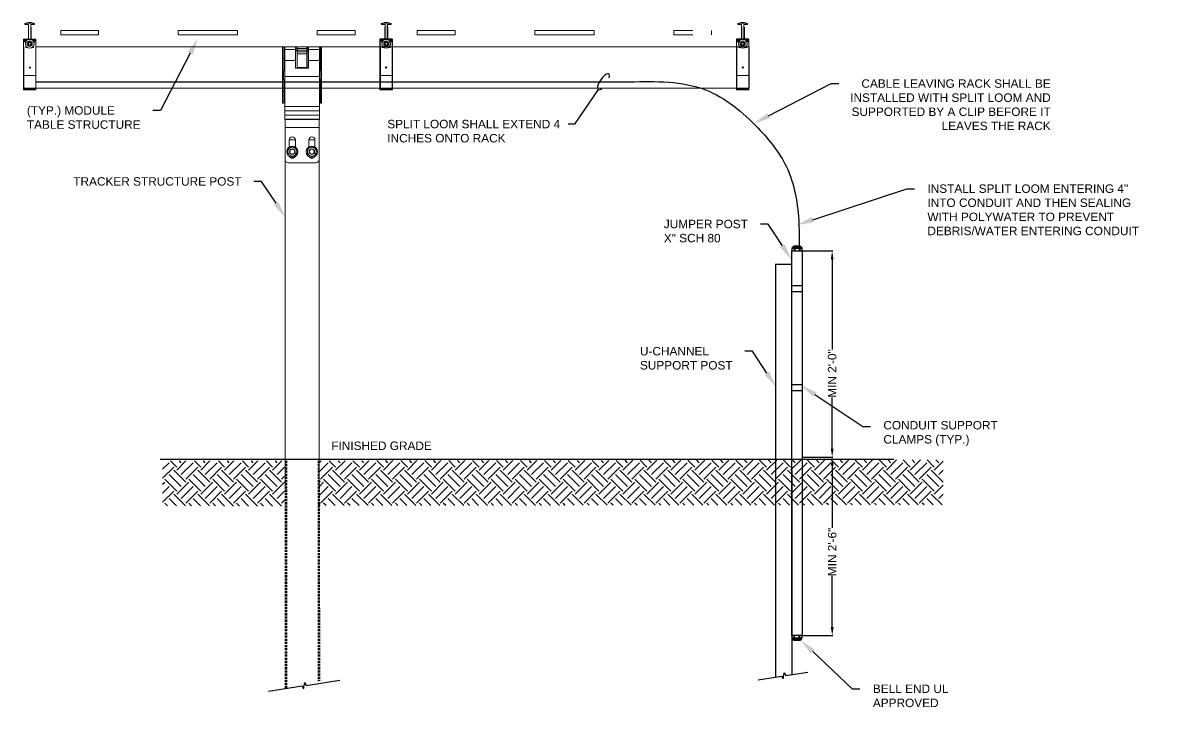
# Model space of a CAD drawing. Header units: feet. Extents: x -496 to 721, y -497 to 166.
# Drawn here: x 146.7 to 280.6, y -260.1 to -178.7 of the extents above; entities that cross this region are included whole.
import ezdxf
from ezdxf import colors
from ezdxf.entities.mleader import LeaderData, LeaderLine
from ezdxf.math import Vec2, Vec3

# ---------------------------------------------------------------- set-up
doc = ezdxf.new("R2010")
doc.units = ezdxf.units.FT
doc.header["$MEASUREMENT"] = 0
doc.linetypes.add('HIDDEN', pattern=[0.375, 0.25, -0.125])
for name, color, linetype in [('ATI CENTER SUPPORT', 7, 'Continuous'), ('E-COND-PVC', 4, 'Continuous'), ('E-DETL', 7, 'Continuous'), ('G-ANNO-TEXT', 1, 'Continuous'), ('G-TEXT', 7, 'Continuous'), ('S-BEAM', 7, 'Continuous'), ('S-ERTH', 9, 'Continuous'), ('S-STEL-ANGL', 3, 'Continuous')]:
    doc.layers.add(name, color=color, linetype=linetype)
doc.layers.add('PV-DC-CABL-UG', color=6, linetype='DC_CABLE', true_color=0xff00ff)
doc.styles.add('NEI-A', font='arial.ttf')
doc.styles.get("Standard").update_dxf_attribs({"font": 'arial.ttf'})
doc.linetypes.add('DC_CABLE', pattern='A,1,-0.2,["DC",Standard,S=0.1,R=0,X=-0.1,Y=-0.05],-0.2', length=1.4)
doc.dimstyles.new('NEI-A', dxfattribs={"dimtxt": 0.1, "dimasz": 0.125, "dimexe": 0.0625, "dimexo": 0.0625, "dimgap": 0.0625, "dimtad": 0, "dimtih": 1, "dimtoh": 1, "dimdec": 4, "dimzin": 3, "dimdsep": 46, "dimlunit": 4, "dimtxsty": 'NEI-A', "dimcen": 0, "dimadec": 0, "dimazin": 0, "dimtfac": 0.75, "dimtdec": 4, "dimtofl": 0, "dimtmove": 0, "dimatfit": 3, "dimfxl": 1, "dimfrac": 1, "dimtolj": 1, "dimtzin": 0, "dimarcsym": 0})

# ---------------------------------------------------------------- blocks, each defined once
blk = doc.blocks.new('CLAMP')
at = {"color": 3, "linetype": 'Continuous', "lineweight": 15}
for p, q in [((-0.0144, 0.1299), (-0.0144, 0.1287)), ((-0.0048, 0.1326), (-0.0142, 0.1302)), ((-0.0048, 0.1315), (-0.0142, 0.129)), ((-0.0142, 0.1302), (-0.0142, 0.129)), ((-0.0131, 0.1275), (-0.004, 0.1275)), ((-0.0048, 0.1326), (-0.0048, 0.1315)), ((0.0048, 0.1326), (-0.0048, 0.1326)), ((0.0048, 0.1315), (-0.0048, 0.1315)), ((-0.0032, 0.1267), (-0.0032, 0.091)), ((0.0032, 0.1242), (0.0032, 0.1267)), ((0.0032, 0.091), (0.0032, 0.1242)), ((0.004, 0.1275), (0.0131, 0.1275)), ((0.0048, 0.1326), (0.0048, 0.1315)), ((0.0142, 0.1302), (0.0048, 0.1326)), ((0.0142, 0.129), (0.0048, 0.1315)), ((0.0142, 0.1302), (0.0142, 0.129)), ((0.0144, 0.1299), (0.0144, 0.1287)), ((-0.0182, 0.0808), (-0.0182, 0.0839)), ((-0.0182, 0.0782), (-0.0182, 0.0808)), ((-0.0182, 0.0808), (-0.0117, 0.0808)), ((-0.0182, 0.0782), (-0.0182, 0.0778)), ((-0.0182, 0.0782), (-0.0117, 0.0782)), ((-0.0182, 0.0778), (-0.0182, 0.0758)), ((-0.0117, 0.0778), (-0.0182, 0.0778)), ((-0.0182, 0.0758), (-0.0182, -0.0236)), ((-0.0117, 0.0758), (-0.0182, 0.0758)), ((-0.0117, 0.0828), (-0.0117, 0.0821)), ((-0.0117, 0.0821), (-0.0117, 0.0755)), ((-0.0072, 0.0839), (-0.0102, 0.0837)), ((-0.0102, 0.0839), (-0.0102, 0.0837)), ((-0.0036, 0.0766), (-0.0072, 0.0745)), ((-0.0072, 0.0704), (-0.0072, 0.0745)), ((-0.0072, 0.0662), (-0.0072, 0.0704)), ((-0.0035, 0.0851), (-0.0049, 0.0851)), ((-0.0035, 0.0851), (-0.0049, 0.0851)), ((-0.0049, 0.0848), (-0.0041, 0.0848)), ((-0.0041, 0.0841), (-0.0049, 0.084)), ((-0.0041, 0.0848), (-0.0041, 0.0841)), ((-0.0032, 0.0921), (-0.0037, 0.0916)), ((-0.0037, 0.0916), (-0.0037, 0.0905)), ((-0.0037, 0.0916), (-0.0037, 0.0916)), ((-0.0032, 0.091), (-0.0037, 0.0905)), ((-0.0037, 0.0905), (-0.0032, 0.09)), ((0, 0.0787), (-0.0036, 0.0766)), ((-0.0032, 0.09), (-0.0032, 0.0851)), ((0.0036, 0.0766), (0, 0.0787)), ((0.0032, 0.0921), (0.0037, 0.0916)), ((0.0032, 0.091), (0.0037, 0.0905)), ((0.0037, 0.0905), (0.0032, 0.09)), ((0.0032, 0.0839), (0.0032, 0.09)), ((0.0072, 0.0745), (0.0036, 0.0766)), ((0.0037, 0.0916), (0.0037, 0.0905)), ((0.0037, 0.0916), (0.0037, 0.0916)), ((0.0102, 0.0837), (0.0072, 0.0839)), ((0.0072, 0.0704), (0.0072, 0.0745)), ((0.0072, 0.0662), (0.0072, 0.0704)), ((0.0102, 0.0839), (0.0102, 0.0837)), ((0.0117, 0.0828), (0.0117, 0.0821)), ((0.0117, 0.0755), (0.0117, 0.0821)), ((0.0117, 0.0808), (0.0182, 0.0808)), ((0.0117, 0.0782), (0.0182, 0.0782)), ((0.0182, 0.0778), (0.0117, 0.0778)), ((0.0182, 0.0758), (0.0117, 0.0758)), ((0.0182, 0.0808), (0.0182, 0.0839)), ((0.0182, 0.0782), (0.0182, 0.0808)), ((0.0182, 0.0782), (0.0182, 0.0778)), ((0.0182, 0.0778), (0.0182, 0.0758)), ((0.0182, 0.0758), (0.0182, -0.0236)), ((-0.0117, 0.0652), (-0.0117, 0.0605)), ((-0.0101, 0.0589), (-0.0056, 0.0589)), ((-0.0072, 0.0662), (-0.0036, 0.0642)), ((-0.0036, 0.0642), (0, 0.0621)), ((0, 0.0621), (0.0036, 0.0642)), ((0.0036, 0.0642), (0.0072, 0.0662)), ((0.0056, 0.0589), (0.0101, 0.0589)), ((0.0117, 0.0605), (0.0117, 0.0652)), ((0.0182, -0.0236), (-0.0182, -0.0236)), ((-0.0182, -0.0633), (-0.0182, -0.0236)), ((0.0182, -0.0633), (0.0182, -0.0236)), ((0.0182, -0.0633), (-0.0182, -0.0633)), ((-0.0182, -0.0657), (-0.0182, -0.0633)), ((0.0182, -0.0657), (-0.0182, -0.0657)), ((0.0182, -0.0657), (0.0182, -0.0633))]:
    blk.add_line(p, q, dxfattribs=at)
at = {"color": 3}
for p, q in [((-0.0182, 0.0839), (0.0182, 0.0839)), ((-0.0182, 0.0612), (-0.0182, -0.0612))]:
    blk.add_line(p, q, dxfattribs=at)
at = {"color": 3, "linetype": 'Continuous', "lineweight": 15}
for radius in [0.0128, 0.0048, 0.0036]:
    blk.add_circle((0, 0.0704), radius, dxfattribs=at)
at = {"color": 3}
blk.add_circle((0, 0), 0.00147, dxfattribs=at)
at = {"color": 3, "linetype": 'Continuous', "lineweight": 15}
for centre, radius, start, end in [((-0.0141, 0.1299), 0.0003, 104.672, 179.9818), ((-0.0141, 0.1287), 0.0003, 104.672, 179.9818), ((-0.0131, 0.1287), 0.00128, 180.0273, 270.0273), ((-0.004, 0.1267), 0.000799, 0.0273, 90.0273), ((0.004, 0.1267), 0.000799, 89.9727, 179.9727), ((0.0131, 0.1287), 0.00128, 269.9727, 359.9727), ((0.0141, 0.1299), 0.0003, 0.0182, 75.328), ((0.0141, 0.1287), 0.0003, 0.0182, 75.328), ((-0.0103, 0.0829), 0.00139, 133.1103, 183.5333), ((-0.0101, 0.0821), 0.0016, 93.3224, 179.9748), ((0, 0.0704), 0.00719, 120, 180), ((0, 0.0704), 0.00719, 180, 240), ((-0.0042, 0.0851), 0.00101, 273.3224, 359.9748), ((0, 0.0704), 0.00719, 60, 120), ((0, 0.0704), 0.00719, 0, 60), ((0, 0.0704), 0.00719, 300, 0), ((0.0101, 0.0821), 0.0016, 0.0252, 86.6776), ((0.0102, 0.0828), 0.00154, 359.0792, 44.4283), ((-0.0101, 0.0605), 0.0016, 180.0273, 270.0273), ((0, 0.0704), 0.00719, 240, 300), ((0.0101, 0.0605), 0.0016, 269.9727, 359.9727)]:
    blk.add_arc(centre, radius, start, end, dxfattribs=at)
blk.add_ellipse((-0.0042, 0.0859), major_axis=(0, 0.00107), ratio=0.942202, start_param=3.200091, end_param=4.712389, dxfattribs=at)
blk = doc.blocks.new('*U16')
at = {"color": 1}
blk.add_line((-0.5005, 0.0354), (-0.5005, 0), dxfattribs=at)
at = {"color": 2}
for p, q in [((-0.5, 0.0354), (-0.5, 0)), ((0.545, 0.0354), (0.545, 0))]:
    blk.add_line(p, q, dxfattribs=at)
at = {"color": 1, "extrusion": (1, 0, 0), "const_width": 1.9558, "elevation": -0.5005}
blk.add_lwpolyline([(0, 0), (0.0354, 0)], dxfattribs=at)
at = {"color": 2, "extrusion": (1, 0, 0), "const_width": 1.9558, "elevation": -0.5005}
blk.add_lwpolyline([(0, 0), (0.0354, 0)], dxfattribs=at)
at = {"color": 1, "extrusion": (0, -1, 0), "const_width": 1.9558, "elevation": -0.0354}
blk.add_lwpolyline([(-0.5, 0), (0.545, 0)], dxfattribs=at)
at = {"color": 2, "extrusion": (-1, 0, 0), "const_width": 1.9558, "elevation": -0.5455}
blk.add_lwpolyline([(0, 0), (-0.0354, 0)], dxfattribs=at)
at = {"color": 1, "extrusion": (0, 1, 0), "const_width": 1.9558}
blk.add_lwpolyline([(0.5, 0), (-0.545, 0)], dxfattribs=at)
blk.add_blockref('CLAMP', (-0.5037, -0.0839))
at = {"xscale": -1}
blk.add_blockref('CLAMP', (0.5487, -0.0839), dxfattribs=at)
blk = doc.blocks.new('Bell End')
at = {"layer": 'E-COND-PVC', "linetype": 'Continuous'}
for points in [[(-0.61, 0), (0.61, 0), (0.61, 0.27), (0.55, 0.32), (-0.55, 0.32), (-0.61, 0.27), (-0.61, 0)], [(-0.58, 0.3), (-0.54, 0.31), (-0.48, 0.32), (-0.43, 0.32), (-0.38, 0.3), (-0.34, 0.27), (-0.27, 0.27), (-0.2, 0.3), (-0.11, 0.32), (0, 0.32), (0.13, 0.31), (0.2, 0.3), (0.27, 0.27), (0.34, 0.27), (0.37, 0.3), (0.44, 0.32), (0.51, 0.32), (0.54, 0.31), (0.61, 0.27)], [(-0.55, 0.37), (-0.54, 0.43), (-0.51, 0.47), (-0.47, 0.5), (-0.42, 0.51), (0.41, 0.51), (0.47, 0.5), (0.51, 0.47), (0.54, 0.43), (0.55, 0.37)], [(-0.55, 0.37), (0.55, 0.37), (0.55, 0.32)], [(-0.55, 0.37), (-0.55, 0.32)], [(0.42, 0.51), (0.42, 0.55), (-0.42, 0.55), (-0.42, 0.51)], [(-0.34, 0.27), (-0.34, 0)], [(-0.27, 0.27), (-0.27, 0)], [(0.27, 0.27), (0.27, 0)], [(0.34, 0.27), (0.34, 0)]]:
    blk.add_lwpolyline(points, dxfattribs=at)
blk = doc.blocks.new('Equipment Callout Arrowhead .75')
at = {"color": 0}
blk.add_ellipse((-0.248, 0), major_axis=(0.743, 0), ratio=0.350959, start_param=-0.80282, end_param=3.944413, dxfattribs=at)
blk = doc.blocks.new('*D30')
at = {"layer": 'Defpoints', "color": 0, "transparency": 16777216}
for p in [(238.77, -230.06), (238.71, -251.14), (242.33, -251.14)]:
    blk.add_point(p, dxfattribs=at)
at = {"layer": 'G-ANNO-TEXT', "color": 0, "lineweight": -2, "transparency": 16777216}
for p, q in [((238.83, -230.06), (242.39, -230.06)), ((242.33, -231.06), (242.33, -238.41)), ((242.33, -250.14), (242.33, -244.1)), ((238.77, -251.14), (242.39, -251.14))]:
    blk.add_line(p, q, dxfattribs=at)
at = {"layer": 'G-ANNO-TEXT', "color": 0, "transparency": 16777216}
for points in [[(242.16, -231.06), (242.5, -231.06), (242.33, -230.06)], [(242.16, -250.14), (242.5, -250.14), (242.33, -251.14)]]:
    blk.add_solid(points, dxfattribs=at)
at = {"layer": 'G-ANNO-TEXT', "color": 0, "transparency": 16777216, "insert": (242.33, -241.26), "char_height": 1, "attachment_point": 5, "rotation": 90, "style": 'NEI-A'}
blk.add_mtext('\\A1;MIN 2\'-6"', dxfattribs=at)
blk = doc.blocks.new('*D33')
at = {"layer": 'Defpoints', "color": 0, "transparency": 16777216}
for p in [(238.78, -205.68), (238.7, -230.05), (242.32, -230.05)]:
    blk.add_point(p, dxfattribs=at)
at = {"layer": 'G-ANNO-TEXT', "color": 0, "lineweight": -2, "transparency": 16777216}
for p, q in [((238.84, -205.68), (242.39, -205.68)), ((242.32, -206.68), (242.32, -217.32)), ((242.32, -229.05), (242.32, -223.01)), ((238.76, -230.05), (242.39, -230.05))]:
    blk.add_line(p, q, dxfattribs=at)
at = {"layer": 'G-ANNO-TEXT', "color": 0, "transparency": 16777216}
for points in [[(242.16, -206.68), (242.49, -206.68), (242.32, -205.68)], [(242.16, -229.05), (242.49, -229.05), (242.32, -230.05)]]:
    blk.add_solid(points, dxfattribs=at)
at = {"layer": 'G-ANNO-TEXT', "color": 0, "transparency": 16777216, "insert": (242.32, -220.17), "char_height": 1, "attachment_point": 5, "rotation": 90, "style": 'NEI-A'}
blk.add_mtext('\\A1;MIN 2\'-0"', dxfattribs=at)
blk = doc.blocks.new('BEARING COLUMN')
at = {"layer": 'E-DETL', "color": 253, "linetype": 'Continuous', "lineweight": 15}
for p, q in [((-0.0543, 0.0835), (-0.0575, 0.0835)), ((-0.0575, 0.0835), (-0.0575, 0.0488)), ((-0.0543, 0.0835), (-0.0543, 0.0488)), ((-0.0512, 0.0781), (-0.0543, 0.0781)), ((-0.0512, 0.0839), (-0.0512, 0.0762)), ((-0.0512, 0.0762), (-0.0192, 0.0762)), ((-0.0512, 0.0755), (-0.0512, 0.0762)), ((-0.0192, 0.0755), (-0.0512, 0.0755)), ((-0.0512, 0.0755), (-0.0512, 0.0431)), ((-0.0192, 0.0762), (-0.0192, 0.0839)), ((-0.0181, 0.0781), (-0.0192, 0.0781)), ((-0.0192, 0.0755), (-0.0192, 0.0762)), ((-0.0192, 0.0431), (-0.0192, 0.0755)), ((-0.0149, 0.0835), (-0.0181, 0.0835)), ((-0.0181, 0.0835), (-0.0181, 0.0778)), ((-0.0149, 0.0778), (-0.0181, 0.0778)), ((-0.0181, 0.0778), (-0.0181, 0.072)), ((-0.0149, 0.072), (-0.0181, 0.072)), ((-0.0149, 0.0835), (-0.0149, 0.0778)), ((-0.0149, 0.0778), (-0.0149, 0.072)), ((-0.0149, 0.072), (-0.0149, 0.021)), ((-0.0141, 0.0784), (-0.0141, 0.0839)), ((-0.0141, 0.0784), (0.0141, 0.0784)), ((-0.0141, 0.0737), (-0.0141, 0.0784)), ((-0.0141, 0.0737), (0.0141, 0.0737)), ((-0.0141, 0.0691), (-0.0141, 0.0737)), ((-0.0141, 0.0691), (0.0141, 0.0691)), ((-0.0141, 0.0634), (-0.0141, 0.0691)), ((0.0141, 0.0784), (0.0141, 0.0839)), ((0.0141, 0.0737), (0.0141, 0.0784)), ((0.0141, 0.0691), (0.0141, 0.0737)), ((0.0141, 0.0634), (0.0141, 0.0691)), ((0.0181, 0.0835), (0.0149, 0.0835)), ((0.0149, 0.0835), (0.0149, 0.0778)), ((0.0149, 0.0778), (0.0181, 0.0778)), ((0.0149, 0.0778), (0.0149, 0.072)), ((0.0149, 0.072), (0.0149, 0.021)), ((0.0149, 0.072), (0.0181, 0.072)), ((0.0181, 0.0835), (0.0181, 0.0778)), ((0.0192, 0.0781), (0.0181, 0.0781)), ((0.0181, 0.0778), (0.0181, 0.072)), ((0.0192, 0.0762), (0.0192, 0.0839)), ((0.0192, 0.0762), (0.0512, 0.0762)), ((0.0192, 0.0755), (0.0192, 0.0762)), ((0.0512, 0.0755), (0.0192, 0.0755)), ((0.0192, 0.0431), (0.0192, 0.0755)), ((0.0512, 0.0839), (0.0512, 0.0762)), ((0.0543, 0.0781), (0.0512, 0.0781)), ((0.0512, 0.0762), (0.0512, 0.0755)), ((0.0512, 0.0431), (0.0512, 0.0755)), ((0.0575, 0.0835), (0.0543, 0.0835)), ((0.0543, 0.0488), (0.0543, 0.0835)), ((0.0575, 0.0488), (0.0575, 0.0835)), ((-0.0543, 0.0488), (-0.0575, 0.0488)), ((-0.0575, 0.0488), (-0.0575, 0.0131)), ((-0.0543, 0.0488), (-0.0543, 0.0131)), ((-0.0512, 0.0431), (-0.0192, 0.0431)), ((-0.0512, -0.0042), (-0.0512, 0.0431)), ((-0.0192, 0.0431), (-0.0192, 0.0211)), ((-0.0141, 0.0612), (-0.0149, 0.0612)), ((-0.0141, 0.0581), (-0.0149, 0.0581)), ((-0.0141, 0.0634), (0.0141, 0.0634)), ((-0.0141, 0.0228), (-0.0141, 0.0634)), ((0.0141, 0.0228), (0.0141, 0.0634)), ((0.0149, 0.0612), (0.0141, 0.0612)), ((0.0149, 0.0581), (0.0141, 0.0581)), ((0.0192, 0.0431), (0.0192, 0.0211)), ((0.0192, 0.0431), (0.0512, 0.0431)), ((0.0512, 0.0431), (0.0512, -0.0042)), ((0.0575, 0.0488), (0.0543, 0.0488)), ((0.0543, 0.0131), (0.0543, 0.0488)), ((0.0575, 0.0488), (0.0575, 0.0131)), ((-0.0543, 0.0131), (-0.0575, 0.0131)), ((-0.0575, -0.0125), (-0.0575, 0.0131)), ((-0.0549, 0.0131), (-0.0549, -0.0125)), ((-0.0543, 0.0131), (-0.0512, 0.0131)), ((-0.0192, 0.0211), (0.0192, 0.0211)), ((-0.0141, 0.0284), (-0.0149, 0.0284)), ((-0.0141, 0.0228), (0.0141, 0.0228)), ((-0.0141, 0.0218), (-0.0141, 0.0228)), ((-0.0141, 0.0218), (0.0141, 0.0218)), ((-0.0141, 0.0211), (-0.0141, 0.0218)), ((0.0149, 0.0284), (0.0141, 0.0284)), ((0.0141, 0.0218), (0.0141, 0.0228)), ((0.0141, 0.0211), (0.0141, 0.0218)), ((0.0512, 0.0131), (0.0543, 0.0131)), ((0.0575, 0.0131), (0.0543, 0.0131)), ((0.0549, 0.0131), (0.0549, -0.0125)), ((0.0575, -0.0125), (0.0575, 0.0131)), ((-0.0575, -0.0125), (-0.0575, -0.0482)), ((-0.0535, -0.0125), (-0.0575, -0.0125)), ((-0.0543, -0.023), (-0.0543, -0.0482)), ((-0.0535, -0.0125), (-0.0512, -0.0125)), ((-0.0535, -0.0125), (-0.0535, -0.0775)), ((-0.0512, -0.0042), (0.0512, -0.0042)), ((-0.0512, -0.0042), (-0.0512, -0.0921)), ((0.0512, -0.0921), (0.0512, -0.0042)), ((0.0512, -0.0125), (0.0535, -0.0125)), ((0.0575, -0.0125), (0.0535, -0.0125)), ((0.0535, -0.0775), (0.0535, -0.0125)), ((0.0543, -0.0482), (0.0543, -0.023)), ((0.0575, -0.0125), (0.0575, -0.0482)), ((-0.0543, -0.0482), (-0.0575, -0.0482)), ((-0.0575, -0.0829), (-0.0575, -0.0482)), ((-0.0543, -0.0829), (-0.0543, -0.0482)), ((0.0575, -0.0482), (0.0543, -0.0482)), ((0.0543, -0.0482), (0.0543, -0.0829)), ((0.0575, -0.0482), (0.0575, -0.0829)), ((-0.0575, -0.0829), (-0.0543, -0.0829)), ((-0.0535, -0.0775), (-0.0512, -0.0775)), ((-0.0512, -0.0921), (0.0512, -0.0921)), ((-0.0512, -0.1056), (-0.0512, -0.0921)), ((0.0512, -0.0775), (0.0535, -0.0775)), ((0.0512, -0.0921), (0.0512, -0.1056)), ((0.0543, -0.0829), (0.0575, -0.0829)), ((-0.0512, -0.1056), (0.0512, -0.1056)), ((-0.0512, -0.1182), (-0.0512, -0.1056)), ((-0.0512, -0.1182), (0.0512, -0.1182)), ((-0.0512, -0.13), (-0.0512, -0.1182)), ((-0.0512, -0.13), (0.0512, -0.13)), ((-0.0512, -0.1308), (-0.0512, -0.13)), ((0.0512, -0.1308), (-0.0512, -0.1308)), ((-0.0504, -0.1308), (-0.0504, -0.1548)), ((0.0504, -0.1548), (0.0504, -0.1308)), ((0.0512, -0.1056), (0.0512, -0.1182)), ((0.0512, -0.1182), (0.0512, -0.13)), ((0.0512, -0.13), (0.0512, -0.1308)), ((0.0504, -0.1548), (-0.0504, -0.1548)), ((-0.0504, -0.1548), (-0.0504, -0.2494)), ((0.0504, -0.2494), (0.0504, -0.1548)), ((-0.0379, -0.1915), (-0.0379, -0.2121)), ((-0.0378, -0.191), (-0.0197, -0.191)), ((-0.0197, -0.2121), (-0.0197, -0.1915)), ((0.0197, -0.191), (0.0378, -0.191)), ((0.0197, -0.1915), (0.0197, -0.2121)), ((0.0379, -0.2121), (0.0379, -0.1915)), ((-0.042, -0.2185), (-0.0354, -0.2147)), ((-0.042, -0.2261), (-0.042, -0.2185)), ((-0.042, -0.2338), (-0.042, -0.2261)), ((-0.0354, -0.2376), (-0.042, -0.2338)), ((-0.0354, -0.2147), (-0.0288, -0.2108)), ((-0.0288, -0.2108), (-0.0222, -0.2147)), ((-0.0222, -0.2147), (-0.0155, -0.2185)), ((-0.0155, -0.2338), (-0.0222, -0.2376)), ((-0.0216, -0.2297), (-0.0221, -0.2306)), ((-0.0221, -0.2306), (-0.0207, -0.2314)), ((-0.0216, -0.2297), (-0.0202, -0.2305)), ((-0.0202, -0.2305), (-0.0207, -0.2314)), ((-0.0207, -0.2314), (-0.0189, -0.2324)), ((-0.0202, -0.2305), (-0.0184, -0.2316)), ((-0.0184, -0.2316), (-0.0189, -0.2324)), ((-0.0155, -0.2185), (-0.0155, -0.2261)), ((-0.0155, -0.2261), (-0.0155, -0.2338)), ((0.0155, -0.2185), (0.0222, -0.2147)), ((0.0155, -0.2261), (0.0155, -0.2185)), ((0.0155, -0.2338), (0.0155, -0.2261)), ((0.0222, -0.2376), (0.0155, -0.2338)), ((0.0222, -0.2147), (0.0288, -0.2108)), ((0.0288, -0.2108), (0.0354, -0.2147)), ((0.0354, -0.2147), (0.042, -0.2185)), ((0.042, -0.2338), (0.0354, -0.2376)), ((0.036, -0.2297), (0.0355, -0.2306)), ((0.0355, -0.2306), (0.0369, -0.2314)), ((0.036, -0.2297), (0.0374, -0.2305)), ((0.0374, -0.2305), (0.0369, -0.2314)), ((0.0369, -0.2314), (0.0387, -0.2324)), ((0.0374, -0.2305), (0.0392, -0.2316)), ((0.0392, -0.2316), (0.0387, -0.2324)), ((0.042, -0.2185), (0.042, -0.2261)), ((0.042, -0.2261), (0.042, -0.2338)), ((-0.0504, -0.2494), (-0.0504, -1.2225)), ((0.0408, -0.259), (-0.0408, -0.259)), ((-0.0288, -0.2414), (-0.0354, -0.2376)), ((-0.0222, -0.2376), (-0.0288, -0.2414)), ((0.0288, -0.2414), (0.0222, -0.2376)), ((0.0354, -0.2376), (0.0288, -0.2414)), ((0.0504, -0.2494), (0.0504, -1.2225))]:
    blk.add_line(p, q, dxfattribs=at)
at = {"layer": 'E-DETL', "color": 253, "linetype": 'Continuous', "lineweight": 15, "flags": 128}
for points in [[(-0.0543, -0.023), (-0.0542, -0.0214), (-0.0539, -0.0151), (-0.0538, -0.0142), (-0.0538, -0.0136), (-0.0537, -0.0132), (-0.0536, -0.013), (-0.0536, -0.0128), (-0.0536, -0.0127), (-0.0536, -0.0126), (-0.0535, -0.0126), (-0.0535, -0.0125), (-0.0535, -0.0125), (-0.0535, -0.0125), (-0.0535, -0.0125), (-0.0535, -0.0125)], [(0.0535, -0.0125), (0.0535, -0.0125), (0.0535, -0.0125), (0.0535, -0.0125), (0.0536, -0.0126), (0.0537, -0.0131), (0.0539, -0.015), (0.0543, -0.023)]]:
    blk.add_lwpolyline(points, dxfattribs=at)
at = {"layer": 'E-DETL', "color": 253, "linetype": 'Continuous', "lineweight": 15}
for centre, radius in [((-0.0288, -0.2261), 0.0167), ((-0.0288, -0.2261), 0.00806), ((-0.0288, -0.2261), 0.00709), ((0.0288, -0.2261), 0.0167), ((0.0288, -0.2261), 0.00806), ((0.0288, -0.2261), 0.00709)]:
    blk.add_circle(centre, radius, dxfattribs=at)
for centre, radius, start, end in [((-0.0535, -0.0783), 0.0008, 90, 180), ((0.0535, -0.0783), 0.0008, 0, 90), ((-0.0288, -0.1915), 0.00907, 0, 180), ((0.0288, -0.1915), 0.00907, 0, 180), ((-0.0288, -0.2261), 0.0133, 120, 180), ((-0.0288, -0.2261), 0.0133, 180, 240), ((-0.0288, -0.2261), 0.0133, 60, 120), ((-0.0288, -0.2261), 0.0133, 0, 60), ((-0.0288, -0.2261), 0.0133, 300, 0), ((0.0288, -0.2261), 0.0133, 120, 180), ((0.0288, -0.2261), 0.0133, 180, 240), ((0.0288, -0.2261), 0.0133, 60, 120), ((0.0288, -0.2261), 0.0133, 0, 60), ((0.0288, -0.2261), 0.0133, 300, 0), ((-0.0408, -0.2494), 0.0096, 180, 270), ((-0.0288, -0.2369), 0.00907, 205.0309, 334.9691), ((-0.0288, -0.2261), 0.0133, 240, 300), ((0.0288, -0.2369), 0.00907, 205.0354, 334.9646), ((0.0288, -0.2261), 0.0133, 240, 300), ((0.0408, -0.2494), 0.0096, 270, 0)]:
    blk.add_arc(centre, radius, start, end, dxfattribs=at)

msp = doc.modelspace()

# ---------------------------------------------------------------- hatches: boundary and pattern name
at = {"layer": 'S-ERTH'}
h = msp.add_hatch(dxfattribs=at)
h.set_pattern_fill('EARTH', color=256, scale=8, angle=45)
h.set_pattern_definition([(45, (199.9176, -218.5145), (2e-16, 2.82843), [2, -2]), (45, (199.3872, -217.9842), (2e-16, 2.82843), [2, -2]), (45, (198.8569, -217.4539), (2e-16, 2.82843), [2, -2]), (135, (198.8569, -217.1003), (-2.82843, 4e-16), [2, -2]), (135, (199.3872, -216.57), (-2.82843, 4e-16), [2, -2]), (135, (199.9176, -216.0397), (-2.82843, 4e-16), [2, -2])])
h.paths.add_polyline_path([(177.64, -235.84), (177.64, -230.51), (163.25, -230.51), (163.25, -235.82)])
h = msp.add_hatch(dxfattribs=at)
h.set_pattern_fill('EARTH', color=256, scale=8, angle=45)
h.set_pattern_definition([(45, (280.8954, -218.5145), (2e-16, 2.828427), [2, -2]), (45, (280.365, -217.9842), (2e-16, 2.828427), [2, -2]), (45, (279.8347, -217.4539), (2e-16, 2.828427), [2, -2]), (135, (279.8347, -217.1003), (-2.828427, 4e-16), [2, -2]), (135, (280.365, -216.57), (-2.828427, 4e-16), [2, -2]), (135, (280.8954, -216.0397), (-2.828427, 4e-16), [2, -2])])
h.paths.add_polyline_path([(255.44, -235.69), (255.44, -230.38), (181.72, -230.48), (181.72, -235.79)])

# ---------------------------------------------------------------- linework, layer by layer
at = {"color": 1}
msp.add_line((231.89, -179.24), (231.89, -180.65), dxfattribs=at)
at = {"color": 2}
msp.add_line((231.91, -179.24), (231.91, -180.65), dxfattribs=at)
at = {"color": 1, "extrusion": (1, 0, 1.22465e-16), "const_width": 78.23, "elevation": 231.89}
msp.add_lwpolyline([(-180.65, 0), (-179.24, 0)], dxfattribs=at)
at = {"color": 2, "extrusion": (1, 0, 1.22465e-16), "const_width": 78.23, "elevation": 231.89}
msp.add_lwpolyline([(-180.65, 0), (-179.24, 0)], dxfattribs=at)
msp.add_lwpolyline([(237.55, -205.68), (238.78, -205.68), (238.77, -251.14), (237.55, -251.14)], close=True)
at = {"layer": 'ATI CENTER SUPPORT', "color": 8, "linetype": 'Continuous', "lineweight": 15}
for p, q in [((148.28, -181.56), (231.03, -181.56)), ((231.02, -181.56), (232.49, -181.56)), ((232.49, -186.46), (146.82, -186.46))]:
    msp.add_line(p, q, dxfattribs=at)
for points in [[(151.22, -179.64), (155.69, -179.64), (155.69, -180.13), (151.22, -180.13)], [(165.09, -179.64), (172.11, -179.64), (172.11, -180.13), (165.09, -180.13)], [(181.51, -179.64), (185.98, -179.64), (185.98, -180.13), (181.51, -180.13)], [(193.33, -179.64), (197.8, -179.64), (197.8, -180.13), (193.33, -180.13)], [(207.2, -179.64), (214.21, -179.64), (214.21, -180.13), (207.2, -180.13)]]:
    msp.add_lwpolyline(points, close=True, dxfattribs=at)
for points in [[(225.85, -180.13), (223.61, -180.13), (223.61, -179.64), (225.85, -179.64)], [(228.09, -179.64), (228.09, -180.13)]]:
    msp.add_lwpolyline(points, dxfattribs=at)
at = {"layer": 'G-TEXT', "linetype": 'Continuous', "flags": 128}
for points in [[(233.6, -256.37), (236.35, -255.95), (236.53, -256.27), (236.67, -255.55), (236.85, -255.87), (239.44, -255.48)], [(175.75, -257.7), (179.72, -257.1), (179.89, -257.42), (180.04, -256.7), (180.21, -257.03), (184.17, -256.42)]]:
    msp.add_lwpolyline(points, dxfattribs=at)
at = {"layer": 'PV-DC-CABL-UG', "color": 0}
msp.add_spline([(218.41, -185.69), (227.36, -186.64), (233.59, -191.19), (236.89, -195.68), (238.39, -202.51), (238.41, -205.13)], degree=3, dxfattribs=at)
at = {"layer": 'S-BEAM', "linetype": 'HIDDEN'}
for p, q in [((177.71, -230.51), (177.71, -257.41)), ((177.87, -230.51), (177.87, -257.38)), ((181.61, -230.51), (181.61, -256.54)), ((181.71, -230.51), (181.78, -256.51))]:
    msp.add_line(p, q, dxfattribs=at)
at = {"layer": 'S-ERTH'}
msp.add_line((162.97, -230.31), (249.61, -230.31), dxfattribs=at)
at = {"layer": 'S-STEL-ANGL'}
for p, q in [((235.6, -207.25), (237.51, -207.25)), ((235.63, -207.25), (235.63, -256.06)), ((237.51, -207.25), (237.54, -255.77))]:
    msp.add_line(p, q, dxfattribs=at)
msp.add_lwpolyline([(237.55, -209.77), (238.77, -209.77), (238.77, -210.51), (237.55, -210.51)], close=True, dxfattribs=at)

# ---------------------------------------------------------------- block references
at = {"xscale": 40, "yscale": 40, "zscale": 40}
msp.add_blockref('CLAMP', (231.76, -184.01), dxfattribs=at)
msp.add_blockref('Bell End', (238.17, -205.68))
at = {"layer": 'ATI CENTER SUPPORT', "color": 8, "linetype": 'Continuous', "lineweight": 15, "xscale": 40, "yscale": 40, "zscale": 40}
for p in [(167.7, -180.65), (209.81, -180.65)]:
    msp.add_blockref('*U16', p, dxfattribs=at)

# ---------------------------------------------------------------- dimensions: what is measured, and where the dimension line sits
at = {"layer": 'G-ANNO-TEXT'}
dim = msp.add_linear_dim(base=(242.33, -251.14), p1=(238.77, -230.06), p2=(238.71, -251.14), angle=90, text='MIN 2\'-6"', dimstyle='NEI-A', override={"dimtxt": 1, "dimasz": 1, "dimdec": 0}, dxfattribs=at)
dim.commit()
dim.dimension.update_dxf_attribs({"geometry": '*D30', "text_midpoint": (242.33, -241.26), "dimtype": 160, "text_rotation": 90})

# ---------------------------------------------------------------- leaders
ml = msp.add_multileader_mtext('Standard', dxfattribs=at)
ml.set_content('SPLIT LOOM SHALL EXTEND 4 INCHES ONTO RACK', color=256, style='NEI-A')
ml.set_leader_properties()
ml.set_arrow_properties(name='Equipment Callout Arrowhead .75')
ml.build(insert=Vec2(0, 0))
ml.multileader.update_dxf_attribs({"dogleg_length": 0.75, "arrow_head_size": 1.5})
ctx = ml.context
ctx.base_point, ctx.char_height, ctx.arrow_head_size, ctx.landing_gap_size, ctx.plane_origin = Vec3(188.7, -190.7), 1, 1.5, 1.08, Vec3(263.24, -236.83)
notes = []
notes.append((ctx, [(0, (1, 1, 0), (211.9, -190.7), (-1, 0), 0.75, [(0, [(215.52, -185.38)], 0, [])])]))
ctx.mtext.insert, ctx.mtext.width, ctx.mtext.flow_direction = Vec3(189.78, -190.19), 24.1519, 5
ml = msp.add_multileader_mtext('Standard', dxfattribs=at)
ml.set_content('TRACKER STRUCTURE POST', color=256, style='NEI-A')
ml.set_leader_properties()
ml.build(insert=Vec2(0, 0))
ml.multileader.update_dxf_attribs({"dogleg_length": 0.9, "arrow_head_size": 2})
ctx = ml.context
ctx.base_point, ctx.char_height, ctx.arrow_head_size, ctx.landing_gap_size, ctx.plane_origin = Vec3(151.16, -197.48), 1, 2, 1.54, Vec3(264, -270.51)
notes.append((ctx, [(0, (1, 1, 0), (174.94, -197.48), (-1, 0), 0.9, [(0, [(177.75, -201.72)], 0, [])])]))
ctx.mtext.insert, ctx.mtext.width, ctx.mtext.flow_direction = Vec3(152.7, -196.97), 26.4817, 5
ctx.mtext.has_bg_fill, ctx.mtext.bg_color, ctx.mtext.bg_scale_factor, ctx.mtext.bg_transparency, ctx.mtext.use_window_bg_color = 1, -1073741824, 1.5, 0, 1
for ctx, leaders in notes:
    for number, flags, end, landing, length, lines in leaders:
        leader = LeaderData()
        leader.index, (leader.has_last_leader_line, leader.has_dogleg_vector, leader.attachment_direction) = number, flags
        leader.last_leader_point, leader.dogleg_vector, leader.dogleg_length = Vec3(end), Vec3(landing), length
        for number, points, colour, breaks in lines:
            line = LeaderLine()
            line.index, line.vertices, line.color, line.breaks = number, Vec3.list(points), colors.encode_raw_color(colour), breaks
            leader.lines.append(line)
        ctx.leaders.append(leader)

# ---------------------------------------------------------------- next in the draw order: texts
at = {"layer": 'G-ANNO-TEXT', "insert": (183.17, -228.21), "char_height": 1, "width": 11.8108, "attachment_point": 1, "style": 'NEI-A', "bg_fill": 3, "box_fill_scale": 1.5, "bg_fill_color": 256, "bg_fill_transparency": 0}
msp.add_mtext('\\pt3.00005;FINISHED GRADE', dxfattribs=at)

# ---------------------------------------------------------------- next in the draw order: leaders
at = {"layer": 'G-ANNO-TEXT'}
ml = msp.add_multileader_mtext('Standard', dxfattribs=at)
ml.set_content('(TYP.) MODULE TABLE STRUCTURE', color=256, style='NEI-A')
ml.set_leader_properties()
ml.build(insert=Vec2(0, 0))
ml.multileader.update_dxf_attribs({"dogleg_length": 0.9, "arrow_head_size": 2})
ctx = ml.context
ctx.base_point, ctx.char_height, ctx.arrow_head_size, ctx.landing_gap_size, ctx.plane_origin = Vec3(145.69, -189.09), 1, 2, 1.54, Vec3(236.54, -231.99)
notes = []
notes.append((ctx, [(0, (1, 1, 0), (162.98, -189.09), (-1, 0), 0.9, [(0, [(167.43, -180.54)], 0, [])])]))
ctx.mtext.insert, ctx.mtext.width, ctx.mtext.flow_direction = Vec3(147.22, -188.58), 13.7857, 5
ctx.mtext.has_bg_fill, ctx.mtext.bg_color, ctx.mtext.bg_scale_factor, ctx.mtext.bg_transparency, ctx.mtext.use_window_bg_color = 1, -1073741824, 1.5, 0, 1
ml = msp.add_multileader_mtext('Standard', dxfattribs=at)
ml.set_content('CABLE LEAVING RACK SHALL BE INSTALLED WITH SPLIT LOOM AND SUPPORTED BY A CLIP BEFORE IT LEAVES THE RACK', color=256, style='NEI-A')
ml.set_leader_properties()
ml.build(insert=Vec2(0, 0))
ml.multileader.update_dxf_attribs({"dogleg_length": 0.9, "arrow_head_size": 2})
ctx = ml.context
ctx.base_point, ctx.char_height, ctx.arrow_head_size, ctx.landing_gap_size, ctx.plane_origin = Vec3(243.12, -185.91), 1, 2, 1.54, Vec3(392.58, -230.81)
ctx.text_align_type = 2
notes.append((ctx, [(1, (1, 1, 0), (242.22, -185.91), (1, 0), 0.9, [(0, [(233.03, -190.63)], 0, [])])]))
ctx.mtext.insert, ctx.mtext.width, ctx.mtext.alignment, ctx.mtext.flow_direction = Vec3(268.13, -185.4), 24.1519, 3, 5
ctx.mtext.has_bg_fill, ctx.mtext.bg_color, ctx.mtext.bg_scale_factor, ctx.mtext.bg_transparency, ctx.mtext.use_window_bg_color = 1, -1073741824, 1.5, 0, 1
ml = msp.add_multileader_mtext('Standard', dxfattribs=at)
ml.set_content('\\pxt3.00005;INSTALL SPLIT LOOM ENTERING 4" INTO CONDUIT AND THEN SEALING WITH POLYWATER TO PREVENT DEBRIS/WATER ENTERING CONDUIT', color=256, style='NEI-A')
ml.set_leader_properties()
ml.build(insert=Vec2(0, 0))
ml.multileader.update_dxf_attribs({"dogleg_length": 3.07, "arrow_head_size": 2})
ctx = ml.context
ctx.base_point, ctx.char_height, ctx.arrow_head_size, ctx.landing_gap_size, ctx.plane_origin = Vec3(252.04, -198.33), 1, 2, 1.54, Vec3(1050.49, -755.71)
notes.append((ctx, [(0, (1, 1, 0), (251.14, -198.33), (1, 0), 0.9, [(1, [(238.13, -202.62)], 0, [])])]))
ctx.mtext.insert, ctx.mtext.width, ctx.mtext.defined_height, ctx.mtext.flow_direction = Vec3(253.57, -197.82), 26.5311, 2.04, 5
ctx.mtext.has_bg_fill, ctx.mtext.bg_color, ctx.mtext.bg_scale_factor, ctx.mtext.bg_transparency, ctx.mtext.use_window_bg_color = 1, -1073741824, 1.5, 0, 1
ml = msp.add_multileader_mtext('Standard', dxfattribs=at)
ml.set_content('U-CHANNEL\\PSUPPORT POST', color=256, style='NEI-A')
ml.set_leader_properties()
ml.build(insert=Vec2(0, 0))
ml.multileader.update_dxf_attribs({"dogleg_length": 0.9, "arrow_head_size": 2})
ctx = ml.context
ctx.base_point, ctx.char_height, ctx.arrow_head_size, ctx.landing_gap_size, ctx.plane_origin = Vec3(218.09, -217.54), 1, 2, 1.54, Vec3(321.97, -290.57)
notes.append((ctx, [(0, (1, 1, 0), (232.91, -217.54), (-1, 0), 0.9, [(0, [(235.72, -221.78)], 0, [])])]))
ctx.mtext.insert, ctx.mtext.width, ctx.mtext.flow_direction = Vec3(219.62, -217.03), 13.0363, 5
ctx.mtext.has_bg_fill, ctx.mtext.bg_color, ctx.mtext.bg_scale_factor, ctx.mtext.bg_transparency, ctx.mtext.use_window_bg_color = 1, -1073741824, 1.5, 0, 1
ml = msp.add_multileader_mtext('Standard', dxfattribs=at)
ml.set_content('\\pxql,t3.00005;CONDUIT SUPPORT CLAMPS (TYP.)', color=256, style='NEI-A')
ml.set_leader_properties()
ml.build(insert=Vec2(0, 0))
ml.multileader.update_dxf_attribs({"dogleg_length": 3.07, "arrow_head_size": 2})
ctx = ml.context
ctx.base_point, ctx.char_height, ctx.arrow_head_size, ctx.landing_gap_size, ctx.plane_origin = Vec3(246.83, -226.43), 1, 2, 1.54, Vec3(996.37, -773.17)
notes.append((ctx, [(0, (1, 1, 0), (245.93, -226.43), (1, 0), 0.9, [(1, [(238.63, -221.56)], 0, [])])]))
ctx.mtext.insert, ctx.mtext.width, ctx.mtext.flow_direction = Vec3(248.37, -225.78), 19.1795, 5
ctx.mtext.has_bg_fill, ctx.mtext.bg_color, ctx.mtext.bg_scale_factor, ctx.mtext.bg_transparency, ctx.mtext.use_window_bg_color = 1, -1073741824, 1.5, 0, 1
ml = msp.add_multileader_mtext('Standard', dxfattribs=at)
ml.set_content('\\pxql,t3.00005;BELL END UL \\PAPPROVED', color=256, style='NEI-A')
ml.set_leader_properties()
ml.build(insert=Vec2(0, 0))
ml.multileader.update_dxf_attribs({"dogleg_length": 3.07, "arrow_head_size": 2})
ctx = ml.context
ctx.base_point, ctx.char_height, ctx.arrow_head_size, ctx.landing_gap_size, ctx.plane_origin = Vec3(245.59, -257.44), 1, 2, 1.54, Vec3(1042.01, -802.45)
notes.append((ctx, [(0, (1, 1, 0), (244.69, -257.44), (1, 0), 0.9, [(1, [(238.58, -251.67)], 0, [])])]))
ctx.mtext.insert, ctx.mtext.width, ctx.mtext.flow_direction = Vec3(247.13, -256.93), 9.108, 5
ctx.mtext.has_bg_fill, ctx.mtext.bg_color, ctx.mtext.bg_scale_factor, ctx.mtext.bg_transparency, ctx.mtext.use_window_bg_color = 1, -1073741824, 1.5, 0, 1
for ctx, leaders in notes:
    for number, flags, end, landing, length, lines in leaders:
        leader = LeaderData()
        leader.index, (leader.has_last_leader_line, leader.has_dogleg_vector, leader.attachment_direction) = number, flags
        leader.last_leader_point, leader.dogleg_vector, leader.dogleg_length = Vec3(end), Vec3(landing), length
        for number, points, colour, breaks in lines:
            line = LeaderLine()
            line.index, line.vertices, line.color, line.breaks = number, Vec3.list(points), colors.encode_raw_color(colour), breaks
            leader.lines.append(line)
        ctx.leaders.append(leader)

# ---------------------------------------------------------------- next in the draw order: linework, layer by layer
at = {"layer": 'PV-DC-CABL-UG', "color": 0}
msp.add_open_spline([(148.35, -185.69), (160.03, -185.69), (171.72, -185.69), (218.41, -185.69)], degree=3, dxfattribs=at)
at = {"layer": 'S-STEL-ANGL'}
msp.add_lwpolyline([(237.55, -221.48), (238.77, -221.48), (238.77, -222.23), (237.55, -222.23)], close=True, dxfattribs=at)

# ---------------------------------------------------------------- next in the draw order: block references
at = {"xscale": 0.994307454883938, "yscale": 0.994307454883938, "zscale": 0.994307454883938, "rotation": 180}
msp.add_blockref('Bell End', (238.16, -251.14), dxfattribs=at)
at = {"layer": 'E-DETL', "color": 8, "linetype": 'Continuous', "lineweight": 15, "xscale": 40, "yscale": 40, "zscale": 40}
msp.add_blockref('BEARING COLUMN', (179.72, -184.91), dxfattribs=at)

# ---------------------------------------------------------------- next in the draw order: dimensions: what is measured, and where the dimension line sits
at = {"layer": 'G-ANNO-TEXT'}
dim = msp.add_linear_dim(base=(242.32, -230.05), p1=(238.78, -205.68), p2=(238.7, -230.05), angle=90, text='MIN 2\'-0"', dimstyle='NEI-A', override={"dimtxt": 1, "dimasz": 1, "dimdec": 0}, dxfattribs=at)
dim.commit()
dim.dimension.update_dxf_attribs({"geometry": '*D33', "text_midpoint": (242.32, -220.17), "dimtype": 160, "text_rotation": 90})

# ---------------------------------------------------------------- next in the draw order: leaders
ml = msp.add_multileader_mtext('Standard', dxfattribs=at)
ml.set_content('JUMPER POST\\PX" SCH 80', color=256, style='NEI-A')
ml.set_leader_properties()
ml.build(insert=Vec2(0, 0))
ml.multileader.update_dxf_attribs({"dogleg_length": 0.9, "arrow_head_size": 2})
ctx = ml.context
ctx.base_point, ctx.char_height, ctx.arrow_head_size, ctx.landing_gap_size, ctx.plane_origin = Vec3(220.91, -202.51), 1, 2, 1.54, Vec3(323.8, -275.54)
notes = []
notes.append((ctx, [(0, (1, 1, 0), (234.75, -202.51), (-1, 0), 0.9, [(0, [(237.55, -206.75)], 0, [])])]))
ctx.mtext.insert, ctx.mtext.width, ctx.mtext.flow_direction = Vec3(222.44, -202), 13.0363, 5
ctx.mtext.has_bg_fill, ctx.mtext.bg_color, ctx.mtext.bg_scale_factor, ctx.mtext.bg_transparency, ctx.mtext.use_window_bg_color = 1, -1073741824, 1.5, 0, 1
for ctx, leaders in notes:
    for number, flags, end, landing, length, lines in leaders:
        leader = LeaderData()
        leader.index, (leader.has_last_leader_line, leader.has_dogleg_vector, leader.attachment_direction) = number, flags
        leader.last_leader_point, leader.dogleg_vector, leader.dogleg_length = Vec3(end), Vec3(landing), length
        for number, points, colour, breaks in lines:
            line = LeaderLine()
            line.index, line.vertices, line.color, line.breaks = number, Vec3.list(points), colors.encode_raw_color(colour), breaks
            leader.lines.append(line)
        ctx.leaders.append(leader)

doc.saveas('drawing.dxf')
